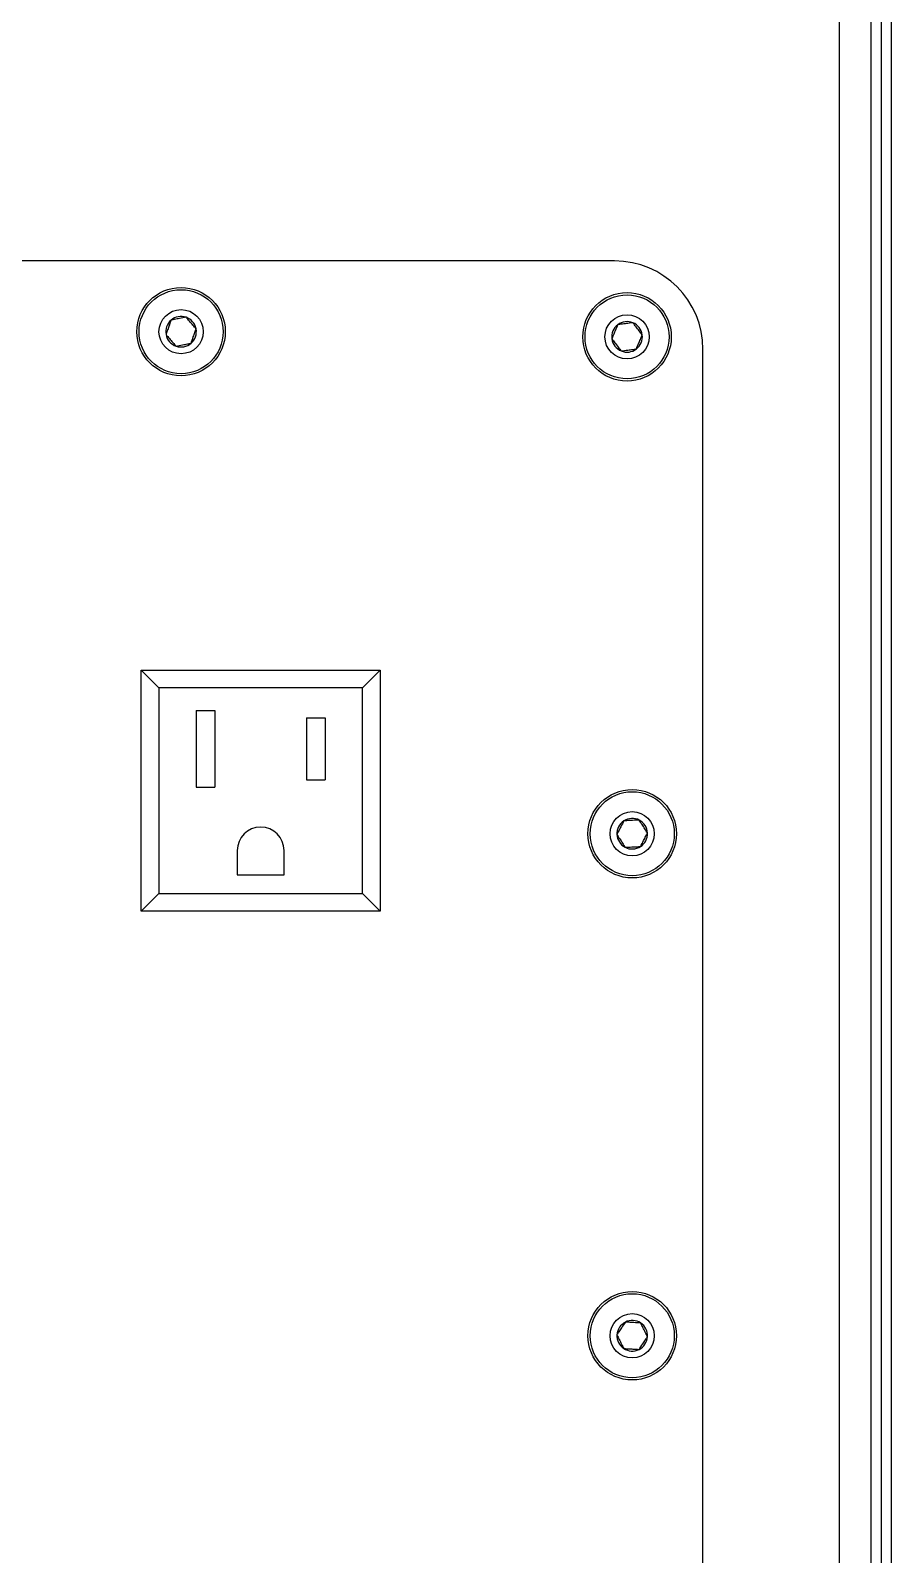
# Model space of a CAD drawing. Header units: millimetres. Extents: x 0 to 279, y 0 to 216.
# Drawn here: x 53.71 to 73.17, y 71.57 to 106.05 of the extents above; entities that cross this region are included whole.
import ezdxf

# ---------------------------------------------------------------- set-up
doc = ezdxf.new("R2010")
doc.units = ezdxf.units.MM

msp = doc.modelspace()

# ---------------------------------------------------------------- linework, layer by layer
at = {"color": 7, "linetype": 'Continuous', "lineweight": 25}
for p, q in [((71.996, 39.108), (71.996, 140.169)), ((72.712, 39.591), (72.712, 139.686)), ((73.174, 40.083), (73.174, 139.193)), ((72.94, 136.404), (72.94, 42.872)), ((66.912, 100.838), (26.912, 100.838)), ((68.912, 42.838), (68.912, 98.838)), ((56.212, 91.578), (61.612, 91.578)), ((56.212, 91.578), (56.612, 91.178)), ((56.212, 86.128), (56.212, 91.578)), ((61.612, 91.578), (61.212, 91.178)), ((61.612, 91.578), (61.612, 86.128)), ((61.212, 91.178), (56.612, 91.178)), ((56.612, 91.178), (56.612, 86.528)), ((61.212, 86.528), (61.212, 91.178)), ((57.455, 90.668), (57.875, 90.668)), ((57.455, 90.668), (57.455, 88.928)), ((57.875, 90.668), (57.875, 88.928)), ((59.949, 90.498), (60.369, 90.498)), ((59.949, 90.498), (59.949, 89.098)), ((60.369, 90.498), (60.369, 89.098)), ((59.949, 89.098), (60.369, 89.098)), ((57.455, 88.928), (57.875, 88.928)), ((58.382, 87.498), (58.382, 86.948)), ((59.442, 86.948), (59.442, 87.498)), ((58.382, 86.948), (59.442, 86.948)), ((56.612, 86.528), (56.212, 86.128)), ((56.612, 86.528), (61.212, 86.528)), ((61.212, 86.528), (61.612, 86.128)), ((61.612, 86.128), (56.212, 86.128))]:
    msp.add_line(p, q, dxfattribs=at)
for centre, radius in [((57.112, 99.238), 1), ((57.112, 99.238), 0.95), ((67.195, 99.121), 1), ((67.195, 99.121), 0.95), ((57.112, 99.238), 0.5), ((67.195, 99.121), 0.5), ((67.312, 87.878), 1), ((67.312, 87.878), 0.95), ((67.312, 87.878), 0.5), ((67.312, 76.518), 1), ((67.312, 76.518), 0.95), ((67.312, 76.518), 0.5)]:
    msp.add_circle(centre, radius, dxfattribs=at)
for centre, radius, start, end in [((66.912, 98.838), 2, 0, 90), ((57.112, 99.238), 0.346, 130.8934, 190.8934), ((57.112, 99.238), 0.346, 70.8934, 130.8934), ((57.112, 99.238), 0.346, 10.8934, 70.8934), ((67.195, 99.121), 0.346, 127.4537, 187.4537), ((67.195, 99.121), 0.346, 67.4537, 127.4537), ((67.195, 99.121), 0.346, 7.4537, 67.4537), ((57.112, 99.238), 0.346, 190.8934, 250.8934), ((57.112, 99.238), 0.346, 250.8934, 310.8934), ((57.112, 99.238), 0.346, 310.8934, 10.8934), ((67.195, 99.121), 0.346, 187.4537, 247.4537), ((67.195, 99.121), 0.346, 307.4537, 7.4537), ((67.195, 99.121), 0.346, 247.4537, 307.4537), ((58.912, 87.498), 0.53, 0, 180), ((67.312, 87.878), 0.346, 122.7324, 182.7324), ((67.312, 87.878), 0.346, 62.7324, 122.7324), ((67.312, 87.878), 0.346, 2.7324, 62.7324), ((67.312, 87.878), 0.346, 182.7324, 242.7324), ((67.312, 87.878), 0.346, 302.7324, 2.7324), ((67.312, 87.878), 0.346, 242.7324, 302.7324), ((67.312, 76.518), 0.346, 116.5651, 176.5651), ((67.312, 76.518), 0.346, 56.5651, 116.5651), ((67.312, 76.518), 0.346, 356.5651, 56.5651), ((67.312, 76.518), 0.346, 176.5651, 236.5651), ((67.312, 76.518), 0.346, 236.5651, 296.5651), ((67.312, 76.518), 0.346, 296.5651, 356.5651)]:
    msp.add_arc(centre, radius, start, end, dxfattribs=at)
for points, knots in [([(56.885, 99.5), (56.869, 99.453), (56.841, 99.373), (56.801, 99.257), (56.781, 99.199), (56.772, 99.173)], [0, 0, 0, 0, 0.439117, 0.751367, 1, 1, 1, 1]), ([(57.225, 99.566), (57.177, 99.556), (57.093, 99.54), (56.972, 99.517), (56.912, 99.505), (56.885, 99.5)], [0, 0, 0, 0, 0.439117, 0.751367, 1, 1, 1, 1]), ([(57.452, 99.304), (57.441, 99.317), (57.406, 99.357), (57.341, 99.432), (57.274, 99.509), (57.238, 99.551), (57.225, 99.566)], [0, 0, 0, 0, 0.156025, 0.493707, 0.819058, 1, 1, 1, 1]), ([(66.984, 99.396), (66.965, 99.35), (66.932, 99.272), (66.885, 99.158), (66.862, 99.101), (66.851, 99.076)], [0, 0, 0, 0, 0.4391165, 0.7513669, 1, 1, 1, 1]), ([(67.327, 99.441), (67.278, 99.435), (67.194, 99.424), (67.072, 99.408), (67.011, 99.4), (66.984, 99.396)], [0, 0, 0, 0, 0.439117, 0.751367, 1, 1, 1, 1]), ([(67.538, 99.166), (67.528, 99.18), (67.495, 99.222), (67.435, 99.301), (67.373, 99.382), (67.339, 99.425), (67.327, 99.441)], [0, 0, 0, 0, 0.1560255, 0.4937074, 0.8190578, 1, 1, 1, 1]), ([(56.772, 99.173), (56.785, 99.158), (56.821, 99.116), (56.888, 99.039), (56.952, 98.964), (56.987, 98.924), (56.998, 98.911)], [0, 0, 0, 0, 0.180942, 0.506293, 0.843975, 1, 1, 1, 1]), ([(56.998, 98.911), (57.047, 98.92), (57.13, 98.936), (57.252, 98.96), (57.312, 98.971), (57.339, 98.976)], [0, 0, 0, 0, 0.4391165, 0.7513669, 1, 1, 1, 1]), ([(57.339, 98.976), (57.355, 99.023), (57.383, 99.103), (57.423, 99.22), (57.443, 99.278), (57.452, 99.304)], [0, 0, 0, 0, 0.4391165, 0.7513669, 1, 1, 1, 1]), ([(66.851, 99.076), (66.863, 99.061), (66.897, 99.017), (66.959, 98.936), (67.019, 98.857), (67.052, 98.815), (67.062, 98.801)], [0, 0, 0, 0, 0.180942, 0.506293, 0.843975, 1, 1, 1, 1]), ([(67.405, 98.846), (67.424, 98.892), (67.457, 98.97), (67.504, 99.084), (67.528, 99.141), (67.538, 99.166)], [0, 0, 0, 0, 0.439117, 0.751367, 1, 1, 1, 1]), ([(67.062, 98.801), (67.111, 98.808), (67.195, 98.819), (67.317, 98.835), (67.378, 98.843), (67.405, 98.846)], [0, 0, 0, 0, 0.439117, 0.751367, 1, 1, 1, 1]), ([(67.125, 88.17), (67.102, 88.126), (67.063, 88.05), (67.006, 87.941), (66.978, 87.886), (66.966, 87.862)], [0, 0, 0, 0, 0.439117, 0.751367, 1, 1, 1, 1]), ([(67.471, 88.186), (67.421, 88.184), (67.336, 88.18), (67.213, 88.174), (67.152, 88.171), (67.125, 88.17)], [0, 0, 0, 0, 0.439117, 0.751367, 1, 1, 1, 1]), ([(67.658, 87.895), (67.649, 87.909), (67.62, 87.954), (67.566, 88.037), (67.511, 88.123), (67.481, 88.17), (67.471, 88.186)], [0, 0, 0, 0, 0.156025, 0.493707, 0.819058, 1, 1, 1, 1]), ([(66.966, 87.862), (66.976, 87.845), (67.006, 87.799), (67.062, 87.713), (67.115, 87.63), (67.144, 87.585), (67.153, 87.57)], [0, 0, 0, 0, 0.1809422, 0.5062926, 0.8439745, 1, 1, 1, 1]), ([(67.499, 87.587), (67.522, 87.631), (67.561, 87.706), (67.617, 87.816), (67.645, 87.871), (67.658, 87.895)], [0, 0, 0, 0, 0.439117, 0.751367, 1, 1, 1, 1]), ([(67.153, 87.57), (67.203, 87.573), (67.287, 87.577), (67.411, 87.583), (67.472, 87.586), (67.499, 87.587)], [0, 0, 0, 0, 0.439117, 0.751367, 1, 1, 1, 1]), ([(67.157, 76.828), (67.13, 76.787), (67.083, 76.716), (67.015, 76.613), (66.981, 76.562), (66.966, 76.539)], [0, 0, 0, 0, 0.439117, 0.751367, 1, 1, 1, 1]), ([(67.503, 76.807), (67.453, 76.81), (67.368, 76.815), (67.245, 76.823), (67.184, 76.827), (67.157, 76.828)], [0, 0, 0, 0, 0.4391165, 0.7513669, 1, 1, 1, 1]), ([(67.658, 76.498), (67.65, 76.513), (67.626, 76.561), (67.582, 76.649), (67.536, 76.74), (67.512, 76.79), (67.503, 76.807)], [0, 0, 0, 0, 0.1560255, 0.4937074, 0.8190578, 1, 1, 1, 1]), ([(66.966, 76.539), (66.975, 76.521), (67, 76.472), (67.045, 76.381), (67.089, 76.292), (67.113, 76.244), (67.121, 76.229)], [0, 0, 0, 0, 0.1809422, 0.5062926, 0.8439745, 1, 1, 1, 1]), ([(67.121, 76.229), (67.17, 76.226), (67.255, 76.221), (67.378, 76.214), (67.44, 76.21), (67.467, 76.208)], [0, 0, 0, 0, 0.439117, 0.751367, 1, 1, 1, 1]), ([(67.467, 76.208), (67.494, 76.25), (67.541, 76.321), (67.609, 76.424), (67.643, 76.475), (67.658, 76.498)], [0, 0, 0, 0, 0.439117, 0.751367, 1, 1, 1, 1])]:
    msp.add_open_spline(points, degree=3, knots=knots, dxfattribs=at)

doc.saveas('drawing.dxf')
